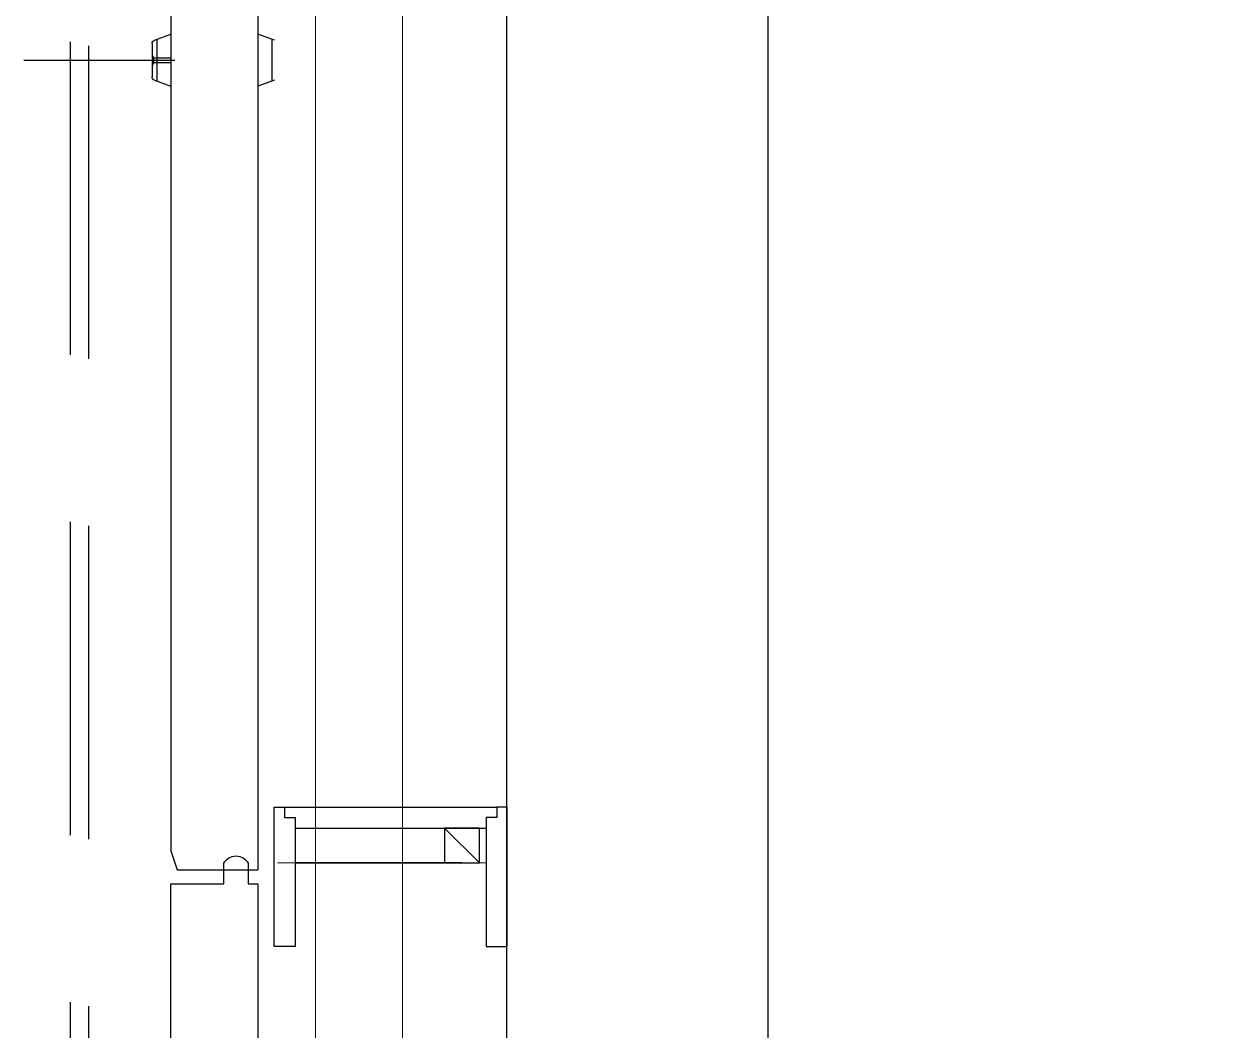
# Model space of a CAD drawing. Extents: x 152195838 to 160350639, y 364657247 to 370318102.
# Drawn here: x 157591878 to 157593593, y 365020011 to 365021457 of the extents above; entities that cross this region are included whole.
import ezdxf

# ---------------------------------------------------------------- set-up
doc = ezdxf.new("R2010")
doc.units = 0
doc.header["$MEASUREMENT"] = 0
doc.linetypes.add('HID', pattern=[2.3, 1.5, -0.8])
doc.layers.get('0').update_dxf_attribs({"linetype": 'CONTINUOUS'})
for name, color, linetype in [('4A.TEC 벽체 3', 4, 'CONTINUOUS'), ('4A.TEC 벽체 4', 7, 'CONTINUOUS'), ('XR-PLAN$0$PANEL', 4, 'CONTINUOUS'), ('XR-PLAN$0$자동도어', 4, 'CONTINUOUS'), ('㈜SE&C OPEN', 9, 'HID')]:
    doc.layers.add(name, color=color, linetype=linetype)
doc.layers.add('DEFPOINT', color=135, linetype='CONTINUOUS', plot=False)

# ---------------------------------------------------------------- blocks, each defined once
blk = doc.blocks.new('sa9w7er')
at = {"layer": '4A.TEC 벽체 3', "lineweight": 0, "ltscale": 15}
blk.add_line((1986595.6, 837658.3), (1986595.6, 837958.3), dxfattribs=at)
at = {"layer": 'XR-PLAN$0$PANEL', "linetype": 'Continuous'}
blk.add_line((1986595.6, 837683.3), (1986595.6, 837948.3), dxfattribs=at)
at = {"layer": 'XR-PLAN$0$자동도어', "linetype": 'Continuous', "ltscale": 10000}
for p, q in [((1986675.6, 837668.3), (1986675.6, 837973.3)), ((1986675.6, 837668.3), (1986675.6, 837973.3)), ((1986645.6, 837683.3), (1986645.6, 837958.3)), ((1986645.6, 837683.3), (1986645.6, 837958.3)), ((1986595.6, 837923.3), (1986595.6, 837693.3)), ((1986595.6, 837923.3), (1986595.6, 837693.3))]:
    blk.add_line(p, q, dxfattribs=at)
at = {"layer": 'XR-PLAN$0$자동도어', "linetype": 'Continuous'}
for p, q in [((1986645.6, 837898.3), (1986595.6, 837948.3)), ((1986645.6, 837898.3), (1986595.6, 837948.3)), ((1986595.6, 837708.3), (1986595.6, 837683.3)), ((1987720.1, 837653.6), (1987711.3, 837629.8)), ((1987720.1, 837653.6), (1987711.3, 837629.8)), ((1987777.5, 837653.6), (1987786.3, 837629.8)), ((1987777.5, 837653.6), (1987786.3, 837629.8)), ((1987778.9, 837649.8), (1987718.7, 837649.8)), ((1987778.9, 837649.8), (1987718.7, 837649.8)), ((1986585.4, 837514), (1986585.4, 837629.8)), ((1987824.6, 837629.8), (1986585.4, 837629.8)), ((1986585.4, 837514), (1986585.4, 837629.8)), ((1987824.6, 837629.8), (1986585.4, 837629.8)), ((1987786.3, 837629.8), (1987711.3, 837629.8)), ((1987786.3, 837629.8), (1987711.3, 837629.8)), ((1986612.8, 837504.8), (1986585.4, 837514)), ((1986612.8, 837504.8), (1986585.4, 837514)), ((1987824.6, 837504.8), (1986612.8, 837504.8)), ((1987824.6, 837504.8), (1986612.8, 837504.8)), ((1987786.3, 837504.8), (1987711.3, 837504.8)), ((1987720.1, 837481.1), (1987711.3, 837504.8)), ((1987786.3, 837504.8), (1987711.3, 837504.8)), ((1987720.1, 837481.1), (1987711.3, 837504.8)), ((1987745.5, 837480.4), (1987745.5, 837504.8)), ((1987745.5, 837480.4), (1987745.5, 837504.8)), ((1987748.8, 837293.5), (1987748.8, 837510.4)), ((1987748.8, 837293.5), (1987748.8, 837510.4)), ((1987752, 837480.4), (1987752, 837504.8)), ((1987752, 837480.4), (1987752, 837504.8)), ((1987777.5, 837481.1), (1987786.3, 837504.8)), ((1987777.5, 837481.1), (1987786.3, 837504.8)), ((1987778.9, 837484.8), (1987718.7, 837484.8)), ((1987778.9, 837484.8), (1987718.7, 837484.8)), ((1987745.5, 837480.4), (1987741.1, 837477.8)), ((1987745.5, 837480.4), (1987741.1, 837477.8)), ((1987745.5, 837480.4), (1987752, 837480.4)), ((1987745.5, 837480.4), (1987752, 837480.4)), ((1987752, 837480.4), (1987756.4, 837477.8)), ((1987752, 837480.4), (1987756.4, 837477.8)), ((1987772.8, 837477.8), (1987724.7, 837477.8)), ((1987772.8, 837477.8), (1987724.7, 837477.8))]:
    blk.add_line(p, q, dxfattribs=at)
for points in [[(1986660.6, 837973.3), (1986660.6, 837958.3), (1986475.6, 837958.3), (1986475.6, 837988.3), (1986675.6, 837988.3), (1986675.6, 837973.3)], [(1986660.6, 837973.3), (1986660.6, 837958.3), (1986475.6, 837958.3), (1986475.6, 837988.3), (1986675.6, 837988.3), (1986675.6, 837973.3)], [(1986645.6, 837898.3), (1986595.6, 837898.3), (1986595.6, 837948.3), (1986645.6, 837948.3)], [(1986645.6, 837898.3), (1986595.6, 837898.3), (1986595.6, 837948.3), (1986645.6, 837948.3)], [(1986660.6, 837668.3), (1986660.6, 837683.3), (1986475.6, 837683.3), (1986475.6, 837653.3), (1986675.6, 837653.3), (1986675.6, 837668.3)], [(1986660.6, 837668.3), (1986660.6, 837683.3), (1986475.6, 837683.3), (1986475.6, 837653.3), (1986675.6, 837653.3), (1986675.6, 837668.3)]]:
    blk.add_lwpolyline(points, close=True, dxfattribs=at)
at = {"layer": 'XR-PLAN$0$자동도어', "color": 8, "linetype": 'Continuous'}
blk.add_lwpolyline([(1985326.2, 837649.9), (1985270.9, 837649.9), (1985270.9, 837629.8), (1985225.3, 837629.8), (1985225.3, 837504.8), (1986565.4, 837504.8), (1986565.4, 837580.9), (1986595.1, 837580.9, 0.592566), (1986595.1, 837616), (1986565.4, 837616), (1986565.4, 837629.8), (1985326.2, 837629.8)], format="xyb", close=True, dxfattribs=at)
blk.add_lwpolyline([(1985326.2, 837649.9), (1985270.9, 837649.9), (1985270.9, 837629.8), (1985225.3, 837629.8), (1985225.3, 837504.8), (1986565.4, 837504.8), (1986565.4, 837580.9), (1986595.1, 837580.9, 0.592566), (1986595.1, 837616), (1986565.4, 837616), (1986565.4, 837629.8), (1985326.2, 837629.8)], format="xyb", close=True, dxfattribs=at)
at = {"layer": 'XR-PLAN$0$자동도어', "linetype": 'Continuous'}
for centre, start, end in [((1987724.7, 837482.8), 200.3231, 270), ((1987724.7, 837482.8), 200.3231, 270), ((1987772.8, 837482.8), 270, 339.6769), ((1987772.8, 837482.8), 270, 339.6769)]:
    blk.add_arc(centre, 5, start, end, dxfattribs=at)
at = {"layer": '㈜SE&C OPEN', "ltscale": 300}
for p, q in [((1990529.6, 837386.4), (1985221.3, 837386.4)), ((1990535.4, 837360.3), (1985215.5, 837360.3))]:
    blk.add_line(p, q, dxfattribs=at)
blk = doc.blocks.new('A$C111325cc')
at = {"layer": 'DEFPOINT'}
blk.add_line((149276.3, 244000), (149276.3, 0), dxfattribs=at)

msp = doc.modelspace()

# ---------------------------------------------------------------- linework, layer by layer
at = {"layer": '4A.TEC 벽체 3', "flags": 128}
msp.add_lwpolyline([(157592572.0046, 365016581.8958), (157592572.0046, 365026481.8958)], dxfattribs=at)
at = {"layer": '4A.TEC 벽체 4', "color": 251, "lineweight": 0, "ltscale": 15}
for points in [[(157592297.0046, 365003721.8958), (157592297.0046, 365049681.8958)], [(157592422.0046, 365003721.8958), (157592422.0046, 365049556.8958), (157630422.0046, 365049556.8958), (157630422.0046, 365003846.8958), (157592297.0046, 365003846.8958)]]:
    msp.add_lwpolyline(points, dxfattribs=at)

# ---------------------------------------------------------------- block references
at = {"linetype": 'Continuous', "ltscale": 5, "xscale": -1, "rotation": 270}
msp.add_blockref('sa9w7er', (156754584.1707, 363033656.1222), dxfattribs=at)
at = {"layer": 'DEFPOINT'}
msp.add_blockref('A$C111325cc', (157443670.7413, 364896968.7328), dxfattribs=at)

doc.saveas('drawing.dxf')
